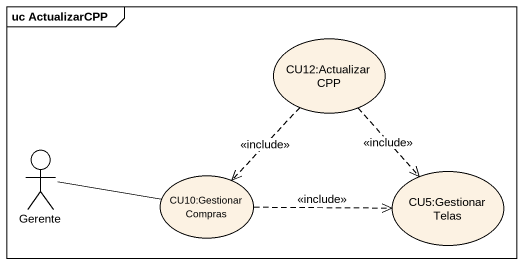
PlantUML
@startuml
mainframe uc ActualizarCPP
usecase "CU12:Actualizar CPP" as CU12_Actualizar_CPP
actor Gerente
usecase "CU10:Gestionar Compras" as CU10_Gestionar_Compras
usecase "CU5:Gestionar Telas" as CU5_Gestionar_Telas
CU12_Actualizar_CPP ..> CU10_Gestionar_Compras : <<include>>
CU12_Actualizar_CPP ..> CU5_Gestionar_Telas : <<include>>
Gerente -right- CU10_Gestionar_Compras
CU10_Gestionar_Compras .right.> CU5_Gestionar_Telas : <<include>>
@enduml
